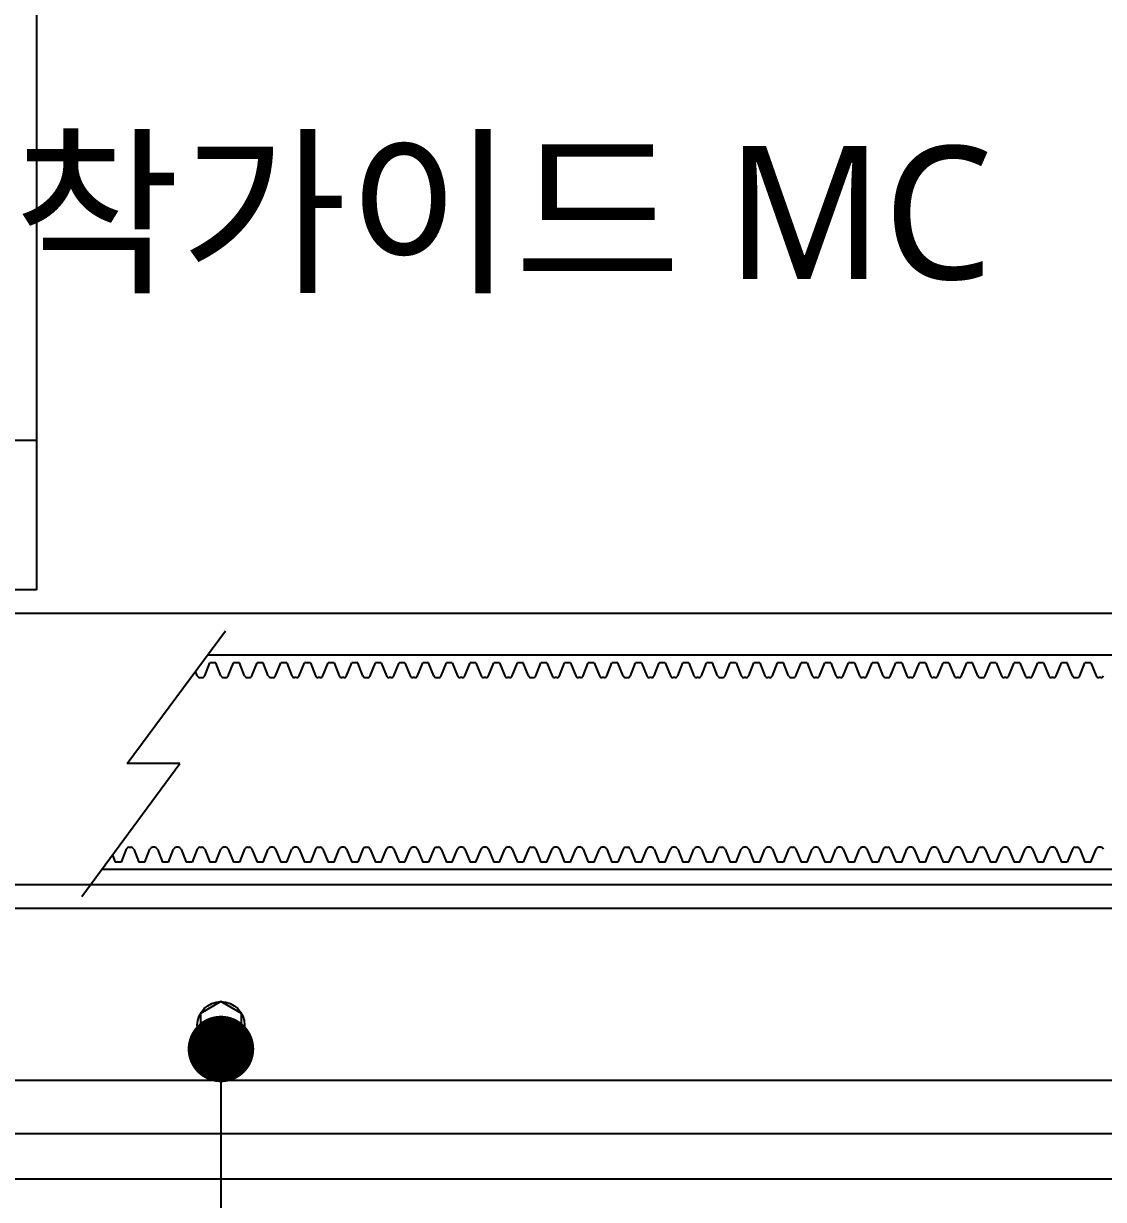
# Model space of a CAD drawing. Header units: millimetres. Extents: x 232323 to 272954, y -5343 to 8721.
# Drawn here: x 236614.7 to 236980, y 7475.3 to 7872.9 of the extents above; entities that cross this region are included whole.
import ezdxf
from ezdxf.enums import TextEntityAlignment as Align

# ---------------------------------------------------------------- set-up
doc = ezdxf.new("R2010")
doc.units = ezdxf.units.MM
doc.header["$MEASUREMENT"] = 0
doc.layers.get('0').update_dxf_attribs({"linetype": 'CONTINUOUS'})
for name, color, linetype, lineweight in [('A-DIMS', 7, 'CONTINUOUS', 25), ('A-MKXS-LEAD', 7, 'CONTINUOUS', 25), ('A-MKXS-TEXT1', 3, 'CONTINUOUS', 25)]:
    doc.layers.add(name, color=color, linetype=linetype, lineweight=lineweight)
doc.styles.add('HY울릉도L', font='')
doc.styles.add('맑은고딕', font='malgun.ttf')
doc.styles.get('HY울릉도L').set_extended_font_data('HYwulM')
doc.dimstyles.new('CDIM', dxfattribs={"dimtxt": 3, "dimasz": 1.5, "dimexe": 2, "dimexo": 1, "dimgap": 1, "dimtad": 1, "dimdec": 0, "dimrnd": 0.5, "dimzin": 0, "dimdsep": 32, "dimlunit": 6, "dimtxsty": 'HY울릉도L', "dimblk1": '_CIDOT', "dimblk2": '_CIDOT', "dimsah": 1, "dimcen": 5.5, "dimclrd": 2, "dimclre": 2, "dimclrt": 7, "dimadec": 0, "dimazin": 0, "dimtfac": 1, "dimtdec": 0, "dimtix": 1, "dimtmove": 2, "dimatfit": 1, "dimldrblk": '_CIDOT', "dimfxl": 1, "dimtolj": 1, "dimtzin": 0, "dimlwd": -1, "dimarcsym": 0})

# ---------------------------------------------------------------- blocks, each defined once
blk = doc.blocks.new('A$C41D218C7')
at = {"color": 9}
for p, q in [((600, 182.03), (600, 0)), ((600, 46), (-600, 46)), ((600, 0), (-600, 0))]:
    blk.add_line(p, q, dxfattribs=at)
blk = doc.blocks.new('sd idler gear')
at = {"color": 253}
for p, q in [((1932860.51, 125790.55), (1932893.74, 125835.51)), ((1932886.7, 125820.3), (1932888.45, 125824.68)), ((1933307.6, 125827.18), (1932887.58, 125827.18)), ((1932890.45, 125824.68), (1932888.45, 125824.68)), ((1932892.2, 125820.3), (1932890.45, 125824.68)), ((1932894.7, 125820.3), (1932896.45, 125824.68)), ((1932898.45, 125824.68), (1932896.45, 125824.68)), ((1932900.2, 125820.3), (1932898.45, 125824.68)), ((1932902.7, 125820.3), (1932904.45, 125824.68)), ((1932906.45, 125824.68), (1932904.45, 125824.68)), ((1932908.2, 125820.3), (1932906.45, 125824.68)), ((1932910.7, 125820.3), (1932912.45, 125824.68)), ((1932914.45, 125824.68), (1932912.45, 125824.68)), ((1932914.45, 125824.68), (1932916.2, 125820.3)), ((1932918.7, 125820.3), (1932920.45, 125824.68)), ((1932922.45, 125824.68), (1932920.45, 125824.68)), ((1932922.45, 125824.68), (1932924.2, 125820.3)), ((1932926.7, 125820.3), (1932928.45, 125824.68)), ((1932930.45, 125824.68), (1932928.45, 125824.68)), ((1932930.45, 125824.68), (1932932.2, 125820.3)), ((1932934.7, 125820.3), (1932936.45, 125824.68)), ((1932938.45, 125824.68), (1932936.45, 125824.68)), ((1932940.2, 125820.3), (1932938.45, 125824.68)), ((1932942.7, 125820.3), (1932944.45, 125824.68)), ((1932946.45, 125824.68), (1932944.45, 125824.68)), ((1932946.45, 125824.68), (1932948.2, 125820.3)), ((1932950.7, 125820.3), (1932952.45, 125824.68)), ((1932954.45, 125824.68), (1932952.45, 125824.68)), ((1932954.45, 125824.68), (1932956.2, 125820.3)), ((1932958.7, 125820.3), (1932960.45, 125824.68)), ((1932962.45, 125824.68), (1932960.45, 125824.68)), ((1932964.2, 125820.3), (1932962.45, 125824.68)), ((1932966.7, 125820.3), (1932968.45, 125824.68)), ((1932970.45, 125824.68), (1932968.45, 125824.68)), ((1932970.45, 125824.68), (1932972.2, 125820.3)), ((1932974.7, 125820.3), (1932976.45, 125824.68)), ((1932978.45, 125824.68), (1932976.45, 125824.68)), ((1932978.45, 125824.68), (1932980.2, 125820.3)), ((1932982.7, 125820.3), (1932984.45, 125824.68)), ((1932986.45, 125824.68), (1932984.45, 125824.68)), ((1932986.45, 125824.68), (1932988.2, 125820.3)), ((1932990.7, 125820.3), (1932992.45, 125824.68)), ((1932994.45, 125824.68), (1932992.45, 125824.68)), ((1932996.2, 125820.3), (1932994.45, 125824.68)), ((1932998.7, 125820.3), (1933000.45, 125824.68)), ((1933002.45, 125824.68), (1933000.45, 125824.68)), ((1933002.45, 125824.68), (1933004.2, 125820.3)), ((1933006.7, 125820.3), (1933008.45, 125824.68)), ((1933010.45, 125824.68), (1933008.45, 125824.68)), ((1933010.45, 125824.68), (1933012.2, 125820.3)), ((1933014.7, 125820.3), (1933016.45, 125824.68)), ((1933018.45, 125824.68), (1933016.45, 125824.68)), ((1933018.45, 125824.68), (1933020.2, 125820.3)), ((1933022.7, 125820.3), (1933024.45, 125824.68)), ((1933026.45, 125824.68), (1933024.45, 125824.68)), ((1933028.2, 125820.3), (1933026.45, 125824.68)), ((1933030.7, 125820.3), (1933032.45, 125824.68)), ((1933034.45, 125824.68), (1933032.45, 125824.68)), ((1933034.45, 125824.68), (1933036.2, 125820.3)), ((1933038.7, 125820.3), (1933040.45, 125824.68)), ((1933042.45, 125824.68), (1933040.45, 125824.68)), ((1933042.45, 125824.68), (1933044.2, 125820.3)), ((1933046.7, 125820.3), (1933048.45, 125824.68)), ((1933050.45, 125824.68), (1933048.45, 125824.68)), ((1933050.45, 125824.68), (1933052.2, 125820.3)), ((1933054.7, 125820.3), (1933056.45, 125824.68)), ((1933058.45, 125824.68), (1933056.45, 125824.68)), ((1933060.2, 125820.3), (1933058.45, 125824.68)), ((1933062.7, 125820.3), (1933064.45, 125824.68)), ((1933066.45, 125824.68), (1933064.45, 125824.68)), ((1933066.45, 125824.68), (1933068.2, 125820.3)), ((1933070.7, 125820.3), (1933072.45, 125824.68)), ((1933074.45, 125824.68), (1933072.45, 125824.68)), ((1933074.45, 125824.68), (1933076.2, 125820.3)), ((1933078.7, 125820.3), (1933080.45, 125824.68)), ((1933082.45, 125824.68), (1933080.45, 125824.68)), ((1933084.2, 125820.3), (1933082.45, 125824.68)), ((1933086.7, 125820.3), (1933088.45, 125824.68)), ((1933090.45, 125824.68), (1933088.45, 125824.68)), ((1933090.45, 125824.68), (1933092.2, 125820.3)), ((1933094.7, 125820.3), (1933096.45, 125824.68)), ((1933098.45, 125824.68), (1933096.45, 125824.68)), ((1933098.45, 125824.68), (1933100.2, 125820.3)), ((1933102.7, 125820.3), (1933104.45, 125824.68)), ((1933106.45, 125824.68), (1933104.45, 125824.68)), ((1933106.45, 125824.68), (1933108.2, 125820.3)), ((1933110.7, 125820.3), (1933112.45, 125824.68)), ((1933114.45, 125824.68), (1933112.45, 125824.68)), ((1933116.2, 125820.3), (1933114.45, 125824.68)), ((1933118.7, 125820.3), (1933120.45, 125824.68)), ((1933122.45, 125824.68), (1933120.45, 125824.68)), ((1933122.45, 125824.68), (1933124.2, 125820.3)), ((1933126.7, 125820.3), (1933128.45, 125824.68)), ((1933130.45, 125824.68), (1933128.45, 125824.68)), ((1933130.45, 125824.68), (1933132.2, 125820.3)), ((1933134.7, 125820.3), (1933136.45, 125824.68)), ((1933138.45, 125824.68), (1933136.45, 125824.68)), ((1933138.45, 125824.68), (1933140.2, 125820.3)), ((1933142.7, 125820.3), (1933144.45, 125824.68)), ((1933146.45, 125824.68), (1933144.45, 125824.68)), ((1933148.2, 125820.3), (1933146.45, 125824.68)), ((1933150.7, 125820.3), (1933152.45, 125824.68)), ((1933154.45, 125824.68), (1933152.45, 125824.68)), ((1933154.45, 125824.68), (1933156.2, 125820.3)), ((1933158.7, 125820.3), (1933160.45, 125824.68)), ((1933162.45, 125824.68), (1933160.45, 125824.68)), ((1933162.45, 125824.68), (1933164.2, 125820.3)), ((1933166.7, 125820.3), (1933168.45, 125824.68)), ((1933170.45, 125824.68), (1933168.45, 125824.68)), ((1933170.45, 125824.68), (1933172.2, 125820.3)), ((1933174.7, 125820.3), (1933176.45, 125824.68)), ((1933178.45, 125824.68), (1933176.45, 125824.68)), ((1933180.2, 125820.3), (1933178.45, 125824.68)), ((1933182.7, 125820.3), (1933184.45, 125824.68)), ((1933186.45, 125824.68), (1933184.45, 125824.68)), ((1933186.45, 125824.68), (1933188.2, 125820.3)), ((1932884.2, 125820.3), (1932883.6, 125821.8)), ((1932885.13, 125819.67), (1932885.78, 125819.67)), ((1932893.13, 125819.67), (1932893.78, 125819.67)), ((1932901.13, 125819.67), (1932901.78, 125819.67)), ((1932909.13, 125819.67), (1932909.78, 125819.67)), ((1932917.78, 125819.67), (1932917.13, 125819.67)), ((1932925.78, 125819.67), (1932925.13, 125819.67)), ((1932933.78, 125819.67), (1932933.13, 125819.67)), ((1932941.13, 125819.67), (1932941.78, 125819.67)), ((1932949.78, 125819.67), (1932949.13, 125819.67)), ((1932957.78, 125819.67), (1932957.13, 125819.67)), ((1932965.13, 125819.67), (1932965.78, 125819.67)), ((1932973.78, 125819.67), (1932973.13, 125819.67)), ((1932981.78, 125819.67), (1932981.13, 125819.67)), ((1932989.78, 125819.67), (1932989.13, 125819.67)), ((1932997.13, 125819.67), (1932997.78, 125819.67)), ((1933005.78, 125819.67), (1933005.13, 125819.67)), ((1933013.78, 125819.67), (1933013.13, 125819.67)), ((1933021.78, 125819.67), (1933021.13, 125819.67)), ((1933029.13, 125819.67), (1933029.78, 125819.67)), ((1933037.78, 125819.67), (1933037.13, 125819.67)), ((1933045.78, 125819.67), (1933045.13, 125819.67)), ((1933053.78, 125819.67), (1933053.13, 125819.67)), ((1933061.13, 125819.67), (1933061.78, 125819.67)), ((1933069.78, 125819.67), (1933069.13, 125819.67)), ((1933077.78, 125819.67), (1933077.13, 125819.67)), ((1933085.13, 125819.67), (1933085.78, 125819.67)), ((1933093.78, 125819.67), (1933093.13, 125819.67)), ((1933101.78, 125819.67), (1933101.13, 125819.67)), ((1933109.78, 125819.67), (1933109.13, 125819.67)), ((1933117.13, 125819.67), (1933117.78, 125819.67)), ((1933125.78, 125819.67), (1933125.13, 125819.67)), ((1933133.78, 125819.67), (1933133.13, 125819.67)), ((1933141.78, 125819.67), (1933141.13, 125819.67)), ((1933149.13, 125819.67), (1933149.78, 125819.67)), ((1933157.78, 125819.67), (1933157.13, 125819.67)), ((1933165.78, 125819.67), (1933165.13, 125819.67)), ((1933173.78, 125819.67), (1933173.13, 125819.67)), ((1933181.13, 125819.67), (1933181.78, 125819.67)), ((1933189.78, 125819.67), (1933189.13, 125819.67)), ((1932845.13, 125745.59), (1932878.35, 125790.55)), ((1932878.35, 125790.55), (1932860.51, 125790.55)), ((1932860.2, 125761.66), (1932858.45, 125757.29)), ((1932861.13, 125762.29), (1932861.78, 125762.29)), ((1932862.7, 125761.66), (1932864.45, 125757.29)), ((1932866.45, 125757.29), (1932868.2, 125761.66)), ((1932869.78, 125762.29), (1932869.13, 125762.29)), ((1932870.7, 125761.66), (1932872.45, 125757.29)), ((1932874.45, 125757.29), (1932876.2, 125761.66)), ((1932877.78, 125762.29), (1932877.13, 125762.29)), ((1932878.7, 125761.66), (1932880.45, 125757.29)), ((1932884.2, 125761.66), (1932882.45, 125757.29)), ((1932885.13, 125762.29), (1932885.78, 125762.29)), ((1932886.7, 125761.66), (1932888.45, 125757.29)), ((1932890.45, 125757.29), (1932892.2, 125761.66)), ((1932893.78, 125762.29), (1932893.13, 125762.29)), ((1932894.7, 125761.66), (1932896.45, 125757.29)), ((1932900.2, 125761.66), (1932898.45, 125757.29)), ((1932901.13, 125762.29), (1932901.78, 125762.29)), ((1932902.7, 125761.66), (1932904.45, 125757.29)), ((1932906.45, 125757.29), (1932908.2, 125761.66)), ((1932909.78, 125762.29), (1932909.13, 125762.29)), ((1932910.7, 125761.66), (1932912.45, 125757.29)), ((1932914.45, 125757.29), (1932916.2, 125761.66)), ((1932917.78, 125762.29), (1932917.13, 125762.29)), ((1932918.7, 125761.66), (1932920.45, 125757.29)), ((1932924.2, 125761.66), (1932922.45, 125757.29)), ((1932925.13, 125762.29), (1932925.78, 125762.29)), ((1932926.7, 125761.66), (1932928.45, 125757.29)), ((1932930.45, 125757.29), (1932932.2, 125761.66)), ((1932933.78, 125762.29), (1932933.13, 125762.29)), ((1932934.7, 125761.66), (1932936.45, 125757.29)), ((1932940.2, 125761.66), (1932938.45, 125757.29)), ((1932941.13, 125762.29), (1932941.78, 125762.29)), ((1932942.7, 125761.66), (1932944.45, 125757.29)), ((1932946.45, 125757.29), (1932948.2, 125761.66)), ((1932949.78, 125762.29), (1932949.13, 125762.29)), ((1932950.7, 125761.66), (1932952.45, 125757.29)), ((1932954.45, 125757.29), (1932956.2, 125761.66)), ((1932957.78, 125762.29), (1932957.13, 125762.29)), ((1932958.7, 125761.66), (1932960.45, 125757.29)), ((1932964.2, 125761.66), (1932962.45, 125757.29)), ((1932965.13, 125762.29), (1932965.78, 125762.29)), ((1932966.7, 125761.66), (1932968.45, 125757.29)), ((1932970.45, 125757.29), (1932972.2, 125761.66)), ((1932973.78, 125762.29), (1932973.13, 125762.29)), ((1932974.7, 125761.66), (1932976.45, 125757.29)), ((1932978.45, 125757.29), (1932980.2, 125761.66)), ((1932981.78, 125762.29), (1932981.13, 125762.29)), ((1932982.7, 125761.66), (1932984.45, 125757.29)), ((1932986.45, 125757.29), (1932988.2, 125761.66)), ((1932989.78, 125762.29), (1932989.13, 125762.29)), ((1932990.7, 125761.66), (1932992.45, 125757.29)), ((1932996.2, 125761.66), (1932994.45, 125757.29)), ((1932997.13, 125762.29), (1932997.78, 125762.29)), ((1932998.7, 125761.66), (1933000.45, 125757.29)), ((1933002.45, 125757.29), (1933004.2, 125761.66)), ((1933005.78, 125762.29), (1933005.13, 125762.29)), ((1933006.7, 125761.66), (1933008.45, 125757.29)), ((1933010.45, 125757.29), (1933012.2, 125761.66)), ((1933013.78, 125762.29), (1933013.13, 125762.29)), ((1933014.7, 125761.66), (1933016.45, 125757.29)), ((1933018.45, 125757.29), (1933020.2, 125761.66)), ((1933021.78, 125762.29), (1933021.13, 125762.29)), ((1933022.7, 125761.66), (1933024.45, 125757.29)), ((1933028.2, 125761.66), (1933026.45, 125757.29)), ((1933029.13, 125762.29), (1933029.78, 125762.29)), ((1933030.7, 125761.66), (1933032.45, 125757.29)), ((1933034.45, 125757.29), (1933036.2, 125761.66)), ((1933037.78, 125762.29), (1933037.13, 125762.29)), ((1933038.7, 125761.66), (1933040.45, 125757.29)), ((1933042.45, 125757.29), (1933044.2, 125761.66)), ((1933045.78, 125762.29), (1933045.13, 125762.29)), ((1933046.7, 125761.66), (1933048.45, 125757.29)), ((1933050.45, 125757.29), (1933052.2, 125761.66)), ((1933053.78, 125762.29), (1933053.13, 125762.29)), ((1933054.7, 125761.66), (1933056.45, 125757.29)), ((1933060.2, 125761.66), (1933058.45, 125757.29)), ((1933061.13, 125762.29), (1933061.78, 125762.29)), ((1933062.7, 125761.66), (1933064.45, 125757.29)), ((1933066.45, 125757.29), (1933068.2, 125761.66)), ((1933069.78, 125762.29), (1933069.13, 125762.29)), ((1933070.7, 125761.66), (1933072.45, 125757.29)), ((1933074.45, 125757.29), (1933076.2, 125761.66)), ((1933077.78, 125762.29), (1933077.13, 125762.29)), ((1933078.7, 125761.66), (1933080.45, 125757.29)), ((1933084.2, 125761.66), (1933082.45, 125757.29)), ((1933085.13, 125762.29), (1933085.78, 125762.29)), ((1933086.7, 125761.66), (1933088.45, 125757.29)), ((1933090.45, 125757.29), (1933092.2, 125761.66)), ((1933093.78, 125762.29), (1933093.13, 125762.29)), ((1933094.7, 125761.66), (1933096.45, 125757.29)), ((1933098.45, 125757.29), (1933100.2, 125761.66)), ((1933101.78, 125762.29), (1933101.13, 125762.29)), ((1933102.7, 125761.66), (1933104.45, 125757.29)), ((1933106.45, 125757.29), (1933108.2, 125761.66)), ((1933109.78, 125762.29), (1933109.13, 125762.29)), ((1933110.7, 125761.66), (1933112.45, 125757.29)), ((1933116.2, 125761.66), (1933114.45, 125757.29)), ((1933117.13, 125762.29), (1933117.78, 125762.29)), ((1933118.7, 125761.66), (1933120.45, 125757.29)), ((1933122.45, 125757.29), (1933124.2, 125761.66)), ((1933125.78, 125762.29), (1933125.13, 125762.29)), ((1933126.7, 125761.66), (1933128.45, 125757.29)), ((1933130.45, 125757.29), (1933132.2, 125761.66)), ((1933133.78, 125762.29), (1933133.13, 125762.29)), ((1933134.7, 125761.66), (1933136.45, 125757.29)), ((1933138.45, 125757.29), (1933140.2, 125761.66)), ((1933141.78, 125762.29), (1933141.13, 125762.29)), ((1933142.7, 125761.66), (1933144.45, 125757.29)), ((1933148.2, 125761.66), (1933146.45, 125757.29)), ((1933149.13, 125762.29), (1933149.78, 125762.29)), ((1933150.7, 125761.66), (1933152.45, 125757.29)), ((1933154.45, 125757.29), (1933156.2, 125761.66)), ((1933157.78, 125762.29), (1933157.13, 125762.29)), ((1933158.7, 125761.66), (1933160.45, 125757.29)), ((1933162.45, 125757.29), (1933164.2, 125761.66)), ((1933165.78, 125762.29), (1933165.13, 125762.29)), ((1933166.7, 125761.66), (1933168.45, 125757.29)), ((1933170.45, 125757.29), (1933172.2, 125761.66)), ((1933173.78, 125762.29), (1933173.13, 125762.29)), ((1933174.7, 125761.66), (1933176.45, 125757.29)), ((1933180.2, 125761.66), (1933178.45, 125757.29)), ((1933181.13, 125762.29), (1933181.78, 125762.29)), ((1933182.7, 125761.66), (1933184.45, 125757.29)), ((1933186.45, 125757.29), (1933188.2, 125761.66)), ((1933189.78, 125762.29), (1933189.13, 125762.29)), ((1932855.51, 125759.65), (1932856.45, 125757.29)), ((1932858.45, 125757.29), (1932856.45, 125757.29)), ((1932866.45, 125757.29), (1932864.45, 125757.29)), ((1932874.45, 125757.29), (1932872.45, 125757.29)), ((1932882.45, 125757.29), (1932880.45, 125757.29)), ((1932890.45, 125757.29), (1932888.45, 125757.29)), ((1932898.45, 125757.29), (1932896.45, 125757.29)), ((1932906.45, 125757.29), (1932904.45, 125757.29)), ((1932914.45, 125757.29), (1932912.45, 125757.29)), ((1932922.45, 125757.29), (1932920.45, 125757.29)), ((1932930.45, 125757.29), (1932928.45, 125757.29)), ((1932938.45, 125757.29), (1932936.45, 125757.29)), ((1932946.45, 125757.29), (1932944.45, 125757.29)), ((1932954.45, 125757.29), (1932952.45, 125757.29)), ((1932962.45, 125757.29), (1932960.45, 125757.29)), ((1932970.45, 125757.29), (1932968.45, 125757.29)), ((1932978.45, 125757.29), (1932976.45, 125757.29)), ((1932986.45, 125757.29), (1932984.45, 125757.29)), ((1932994.45, 125757.29), (1932992.45, 125757.29)), ((1933002.45, 125757.29), (1933000.45, 125757.29)), ((1933010.45, 125757.29), (1933008.45, 125757.29)), ((1933018.45, 125757.29), (1933016.45, 125757.29)), ((1933026.45, 125757.29), (1933024.45, 125757.29)), ((1933034.45, 125757.29), (1933032.45, 125757.29)), ((1933042.45, 125757.29), (1933040.45, 125757.29)), ((1933050.45, 125757.29), (1933048.45, 125757.29)), ((1933058.45, 125757.29), (1933056.45, 125757.29)), ((1933066.45, 125757.29), (1933064.45, 125757.29)), ((1933074.45, 125757.29), (1933072.45, 125757.29)), ((1933082.45, 125757.29), (1933080.45, 125757.29)), ((1933090.45, 125757.29), (1933088.45, 125757.29)), ((1933098.45, 125757.29), (1933096.45, 125757.29)), ((1933106.45, 125757.29), (1933104.45, 125757.29)), ((1933114.45, 125757.29), (1933112.45, 125757.29)), ((1933122.45, 125757.29), (1933120.45, 125757.29)), ((1933130.45, 125757.29), (1933128.45, 125757.29)), ((1933138.45, 125757.29), (1933136.45, 125757.29)), ((1933146.45, 125757.29), (1933144.45, 125757.29)), ((1933154.45, 125757.29), (1933152.45, 125757.29)), ((1933162.45, 125757.29), (1933160.45, 125757.29)), ((1933170.45, 125757.29), (1933168.45, 125757.29)), ((1933178.45, 125757.29), (1933176.45, 125757.29)), ((1933186.45, 125757.29), (1933184.45, 125757.29)), ((1933307.6, 125754.79), (1932851.92, 125754.79))]:
    blk.add_line(p, q, dxfattribs=at)
for centre, start, end in [((1932885.13, 125820.67), 201.7931, 270), ((1932885.78, 125820.67), 270, 338.2069), ((1932893.13, 125820.67), 201.7931, 270), ((1932893.78, 125820.67), 270, 338.2069), ((1932901.13, 125820.67), 201.7931, 270), ((1932901.78, 125820.67), 270, 338.2069), ((1932909.13, 125820.67), 201.7931, 270), ((1932909.78, 125820.67), 270, 338.2069), ((1932917.13, 125820.67), 201.7931, 270), ((1932917.78, 125820.67), 270, 338.2069), ((1932925.13, 125820.67), 201.7931, 270), ((1932925.78, 125820.67), 270, 338.2069), ((1932933.13, 125820.67), 201.7931, 270), ((1932933.78, 125820.67), 270, 338.2069), ((1932941.13, 125820.67), 201.7931, 270), ((1932941.78, 125820.67), 270, 338.2069), ((1932949.13, 125820.67), 201.7931, 270), ((1932949.78, 125820.67), 270, 338.2069), ((1932957.13, 125820.67), 201.7931, 270), ((1932957.78, 125820.67), 270, 338.2069), ((1932965.13, 125820.67), 201.7931, 270), ((1932965.78, 125820.67), 270, 338.2069), ((1932973.13, 125820.67), 201.7931, 270), ((1932973.78, 125820.67), 270, 338.2069), ((1932981.13, 125820.67), 201.7931, 270), ((1932981.78, 125820.67), 270, 338.2069), ((1932989.13, 125820.67), 201.7931, 270), ((1932989.78, 125820.67), 270, 338.2069), ((1932997.13, 125820.67), 201.7931, 270), ((1932997.78, 125820.67), 270, 338.2069), ((1933005.13, 125820.67), 201.7931, 270), ((1933005.78, 125820.67), 270, 338.2069), ((1933013.13, 125820.67), 201.7931, 270), ((1933013.78, 125820.67), 270, 338.2069), ((1933021.13, 125820.67), 201.7931, 270), ((1933021.78, 125820.67), 270, 338.2069), ((1933029.13, 125820.67), 201.7931, 270), ((1933029.78, 125820.67), 270, 338.2069), ((1933037.13, 125820.67), 201.7931, 270), ((1933037.78, 125820.67), 270, 338.2069), ((1933045.13, 125820.67), 201.7931, 270), ((1933045.78, 125820.67), 270, 338.2069), ((1933053.13, 125820.67), 201.7931, 270), ((1933053.78, 125820.67), 270, 338.2069), ((1933061.13, 125820.67), 201.7931, 270), ((1933061.78, 125820.67), 270, 338.2069), ((1933069.13, 125820.67), 201.7931, 270), ((1933069.78, 125820.67), 270, 338.2069), ((1933077.13, 125820.67), 201.7931, 270), ((1933077.78, 125820.67), 270, 338.2069), ((1933085.13, 125820.67), 201.7931, 270), ((1933085.78, 125820.67), 270, 338.2069), ((1933093.13, 125820.67), 201.7931, 270), ((1933093.78, 125820.67), 270, 338.2069), ((1933101.13, 125820.67), 201.7931, 270), ((1933101.78, 125820.67), 270, 338.2069), ((1933109.13, 125820.67), 201.7931, 270), ((1933109.78, 125820.67), 270, 338.2069), ((1933117.13, 125820.67), 201.7931, 270), ((1933117.78, 125820.67), 270, 338.2069), ((1933125.13, 125820.67), 201.7931, 270), ((1933125.78, 125820.67), 270, 338.2069), ((1933133.13, 125820.67), 201.7931, 270), ((1933133.78, 125820.67), 270, 338.2069), ((1933141.13, 125820.67), 201.7931, 270), ((1933141.78, 125820.67), 270, 338.2069), ((1933149.13, 125820.67), 201.7931, 270), ((1933149.78, 125820.67), 270, 338.2069), ((1933157.13, 125820.67), 201.7931, 270), ((1933157.78, 125820.67), 270, 338.2069), ((1933165.13, 125820.67), 201.7931, 270), ((1933165.78, 125820.67), 270, 338.2069), ((1933173.13, 125820.67), 201.7931, 270), ((1933173.78, 125820.67), 270, 338.2069), ((1933181.13, 125820.67), 201.7931, 270), ((1933181.78, 125820.67), 270, 338.2069), ((1933189.13, 125820.67), 201.7931, 270), ((1933189.78, 125820.67), 270, 338.2069), ((1932861.13, 125761.29), 90, 158.2069), ((1932861.78, 125761.29), 21.7931, 90), ((1932869.13, 125761.29), 90, 158.2069), ((1932869.78, 125761.29), 21.7931, 90), ((1932877.13, 125761.29), 90, 158.2069), ((1932877.78, 125761.29), 21.7931, 90), ((1932885.13, 125761.29), 90, 158.2069), ((1932885.78, 125761.29), 21.7931, 90), ((1932893.13, 125761.29), 90, 158.2069), ((1932893.78, 125761.29), 21.7931, 90), ((1932901.13, 125761.29), 90, 158.2069), ((1932901.78, 125761.29), 21.7931, 90), ((1932909.13, 125761.29), 90, 158.2069), ((1932909.78, 125761.29), 21.7931, 90), ((1932917.13, 125761.29), 90, 158.2069), ((1932917.78, 125761.29), 21.7931, 90), ((1932925.13, 125761.29), 90, 158.2069), ((1932925.78, 125761.29), 21.7931, 90), ((1932933.13, 125761.29), 90, 158.2069), ((1932933.78, 125761.29), 21.7931, 90), ((1932941.13, 125761.29), 90, 158.2069), ((1932941.78, 125761.29), 21.7931, 90), ((1932949.13, 125761.29), 90, 158.2069), ((1932949.78, 125761.29), 21.7931, 90), ((1932957.13, 125761.29), 90, 158.2069), ((1932957.78, 125761.29), 21.7931, 90), ((1932965.13, 125761.29), 90, 158.2069), ((1932965.78, 125761.29), 21.7931, 90), ((1932973.13, 125761.29), 90, 158.2069), ((1932973.78, 125761.29), 21.7931, 90), ((1932981.13, 125761.29), 90, 158.2069), ((1932981.78, 125761.29), 21.7931, 90), ((1932989.13, 125761.29), 90, 158.2069), ((1932989.78, 125761.29), 21.7931, 90), ((1932997.13, 125761.29), 90, 158.2069), ((1932997.78, 125761.29), 21.7931, 90), ((1933005.13, 125761.29), 90, 158.2069), ((1933005.78, 125761.29), 21.7931, 90), ((1933013.13, 125761.29), 90, 158.2069), ((1933013.78, 125761.29), 21.7931, 90), ((1933021.13, 125761.29), 90, 158.2069), ((1933021.78, 125761.29), 21.7931, 90), ((1933029.13, 125761.29), 90, 158.2069), ((1933029.78, 125761.29), 21.7931, 90), ((1933037.13, 125761.29), 90, 158.2069), ((1933037.78, 125761.29), 21.7931, 90), ((1933045.13, 125761.29), 90, 158.2069), ((1933045.78, 125761.29), 21.7931, 90), ((1933053.13, 125761.29), 90, 158.2069), ((1933053.78, 125761.29), 21.7931, 90), ((1933061.13, 125761.29), 90, 158.2069), ((1933061.78, 125761.29), 21.7931, 90), ((1933069.13, 125761.29), 90, 158.2069), ((1933069.78, 125761.29), 21.7931, 90), ((1933077.13, 125761.29), 90, 158.2069), ((1933077.78, 125761.29), 21.7931, 90), ((1933085.13, 125761.29), 90, 158.2069), ((1933085.78, 125761.29), 21.7931, 90), ((1933093.13, 125761.29), 90, 158.2069), ((1933093.78, 125761.29), 21.7931, 90), ((1933101.13, 125761.29), 90, 158.2069), ((1933101.78, 125761.29), 21.7931, 90), ((1933109.13, 125761.29), 90, 158.2069), ((1933109.78, 125761.29), 21.7931, 90), ((1933117.13, 125761.29), 90, 158.2069), ((1933117.78, 125761.29), 21.7931, 90), ((1933125.13, 125761.29), 90, 158.2069), ((1933125.78, 125761.29), 21.7931, 90), ((1933133.13, 125761.29), 90, 158.2069), ((1933133.78, 125761.29), 21.7931, 90), ((1933141.13, 125761.29), 90, 158.2069), ((1933141.78, 125761.29), 21.7931, 90), ((1933149.13, 125761.29), 90, 158.2069), ((1933149.78, 125761.29), 21.7931, 90), ((1933157.13, 125761.29), 90, 158.2069), ((1933157.78, 125761.29), 21.7931, 90), ((1933165.13, 125761.29), 90, 158.2069), ((1933165.78, 125761.29), 21.7931, 90), ((1933173.13, 125761.29), 90, 158.2069), ((1933173.78, 125761.29), 21.7931, 90), ((1933181.13, 125761.29), 90, 158.2069), ((1933181.78, 125761.29), 21.7931, 90), ((1933189.13, 125761.29), 90, 158.2069), ((1933189.78, 125761.29), 21.7931, 90)]:
    blk.add_arc(centre, 1, start, end, dxfattribs=at)
blk = doc.blocks.new('A$C75D13664')
at = {"color": 7}
for p, q in [((-2701.21, 3309.03), (2588.56, 3309.03)), ((-2698.36, 3217.28), (2583.56, 3217.28)), ((-2698.36, 3209.28), (2583.56, 3209.28)), ((-2698.36, 3133.05), (2583.56, 3133.05)), ((-2698.36, 3117.73), (2583.56, 3117.73))]:
    blk.add_line(p, q, dxfattribs=at)
at = {"color": 1}
blk.add_line((1260.69, 3151.08), (2583.56, 3151.08), dxfattribs=at)
blk.add_lwpolyline([(1376.94, 3177.62), (1370.01, 3173.62), (1370.01, 3165.62), (1376.94, 3161.62), (1383.87, 3165.62), (1383.87, 3173.62)], close=True)
blk.add_circle((1376.94, 3169.62), 8)
at = {"color": 193, "xscale": 1.09643299699044, "yscale": 1.09643299699044, "zscale": 1.09643299699044}
blk.add_blockref('A$C41D218C7', (656.65, 3316.92), dxfattribs=at)
blk.add_blockref('sd idler gear', (-1931515.27, -122532.46))
blk = doc.blocks.new('_CIDOT')
at = {"color": 0, "linetype": 'ByBlock'}
blk.add_line((2, 0), (-1, 0), dxfattribs=at)
at = {"color": 0, "linetype": 'ByBlock', "const_width": 0.5}
blk.add_lwpolyline([(-0.25, 0, 1), (0.25, 0, 1)], format="xyb", close=True, dxfattribs=at)
blk = doc.blocks.new('*D86')
at = {"layer": 'A-DIMS', "lineweight": -2, "transparency": 16777216}
for p, q in [((237063.55, 7603.32), (237063.55, 7278.26)), ((236563.55, 7443.26), (236563.55, 7278.26))]:
    blk.add_line(p, q, dxfattribs=at)
at = {"layer": 'A-DIMS', "transparency": 16777216}
blk.add_line((237041.05, 7308.26), (236586.05, 7308.26), dxfattribs=at)
at = {"layer": 'A-DIMS', "transparency": 16777216, "xscale": 22.5, "yscale": 22.5, "zscale": 22.5, "rotation": 180}
blk.add_blockref('_CIDOT', (236563.55, 7308.26), dxfattribs=at)
at = {"layer": 'A-DIMS', "transparency": 16777216, "xscale": 22.5, "yscale": 22.5, "zscale": 22.5}
blk.add_blockref('_CIDOT', (237063.55, 7308.26), dxfattribs=at)
at = {"layer": 'A-DIMS', "color": 3, "transparency": 16777216, "insert": (236813.55, 7346.51), "char_height": 45, "attachment_point": 5, "style": '맑은고딕'}
blk.add_mtext('\\A1;500', dxfattribs=at)

msp = doc.modelspace()

# ---------------------------------------------------------------- linework, layer by layer
at = {"layer": 'A-MKXS-LEAD'}
msp.add_line((236681.47, 7526.16), (236681.47, 7226.16), dxfattribs=at)
at = {"layer": 'A-MKXS-LEAD', "const_width": 11.25}
msp.add_lwpolyline([(236675.84, 7526.16, -1), (236687.09, 7526.16, -1)], format="xyb", close=True, dxfattribs=at)

# ---------------------------------------------------------------- block references
msp.add_blockref('A$C75D13664', (235304.53, 4364.55))

# ---------------------------------------------------------------- texts
at = {"layer": 'A-MKXS-TEXT1', "style": '맑은고딕'}
msp.add_text('밀착가이드 MC', height=45, dxfattribs=at).set_placement((236554.74, 7808.97), align=Align.MIDDLE_LEFT)

# ---------------------------------------------------------------- dimensions: what is measured, and where the dimension line sits
at = {"layer": 'A-DIMS'}
dim = msp.add_linear_dim(base=(236563.55, 7308.26), p1=(237063.55, 7618.32), p2=(236563.55, 7458.26), angle=180, dimstyle='CDIM', override={"dimscale": 15, "dimtxsty": '맑은고딕', "dimclrd": 256, "dimclre": 256, "dimclrt": 3}, dxfattribs=at)
dim.commit()
dim.dimension.update_dxf_attribs({"geometry": '*D86', "text_midpoint": (236813.55, 7346.51)})

doc.saveas('drawing.dxf')
